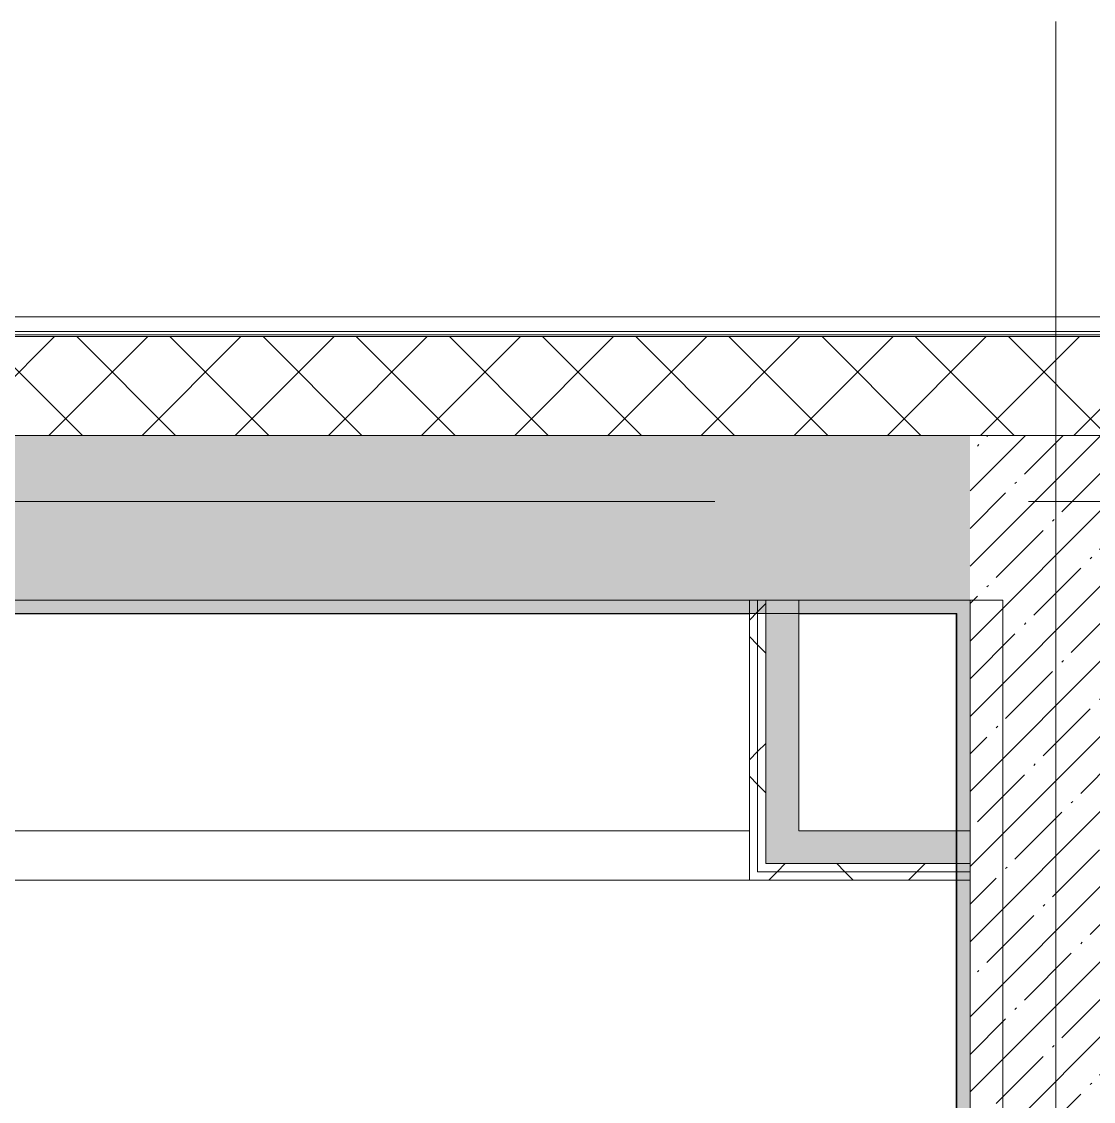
# Model space of a CAD drawing. Header units: millimetres. Extents: x 81494 to 296443, y -8553 to 29000.
# Drawn here: x 99140 to 100767, y 20389 to 22028 of the extents above; entities that cross this region are included whole.
import ezdxf

# ---------------------------------------------------------------- set-up
doc = ezdxf.new("R2010")
doc.units = ezdxf.units.MM
doc.linetypes.add('Осевая', pattern=[3175, 635, -476.25, 1587.5, -476.25])
for name, color, linetype, lineweight in [('A-WALL', 7, 'Continuous', 9), ('I-WALL', 7, 'Continuous', 9), ('S-STRS-MBND', 7, 'Continuous', 9), ('Оси', 7, 'Continuous', 9), ('Оси-2', 7, 'Осевая', 9)]:
    doc.layers.add(name, color=color, linetype=linetype, lineweight=lineweight)
doc.layers.add('A-WALL-1', color=9, linetype='Continuous', lineweight=9, true_color=0x808080)
doc.layers.add('A-WALL-FNSH-1', color=9, linetype='Continuous', lineweight=9, true_color=0x808080)
pattern_1 = [(45, (0, 0), (-57.024626, 57.024626), []), (45, (57.025, 0), (-57.024626, 57.024626), [100.806, -20.161, 3.353, -16.808])]
pattern_2 = [(0, (0, 0), (121.92, 30.48), [10.058, -81.382, 10.058, -81.382, -487.68]), (0, (0, 0), (121.92, 30.48), [-182.88, 10.058, -172.822, 10.058, -81.382, -213.36]), (0, (0, 0), (121.92, 30.48), [-457.2, 10.058, -50.902, 10.058, -142.342]), (120, (45.72, 15.24), (-87.356454, 90.345817), [10.058, -81.382, 10.058, -81.382, -487.68]), (120, (45.72, 15.24), (-87.356454, 90.345817), [-182.88, 10.058, -172.822, 10.058, -81.382, -213.36]), (120, (45.72, 15.24), (-87.356454, 90.345817), [-457.2, 10.058, -50.902, 10.058, -142.342]), (240, (60.96, 76.2), (-34.563546, -120.825817), [10.058, -81.382, 10.058, -81.382, -487.68]), (240, (60.96, 76.2), (-34.563546, -120.825817), [-182.88, 10.058, -172.822, 10.058, -81.382, -213.36]), (240, (60.96, 76.2), (-34.563546, -120.825817), [-457.2, 10.058, -50.902, 10.058, -142.342])]
pattern_3 = [(45, (0, 0), (-106.06602, 106.06602), []), (135, (0, 0), (-106.06602, -106.06602), [])]

# ---------------------------------------------------------------- blocks, each defined once
blk = doc.blocks.new('Зашивка приборов отопления32 - Зашивка приборов отопления-33323791-План расстановки мебели и оборудования 1 этажа в осях 23_1-33')
at = {"layer": 'A-WALL'}
for p, q in [((126595, 120), (125430, 120)), ((126595, 45), (126595, 120)), ((126595, 45), (125430, 45)), ((125430, 45), (126595, 45)), ((126595, -285), (126595, 45))]:
    blk.add_line(p, q, dxfattribs=at)

msp = doc.modelspace()

# ---------------------------------------------------------------- hatches: boundary and pattern name
at = {"layer": 'A-WALL'}
h = msp.add_hatch(dxfattribs=at)
h.set_pattern_fill('FP_5', color=256, style=0, pattern_type=2)
h.set_pattern_definition([(45, (0, 0), (-70.71068, 70.71068), []), (135, (0, 0), (-70.71068, -70.71068), [])])
h.paths.add_polyline_path([(111235.1, 21400), (111126.6, 21550), (110941.5, 21550), (111050, 21400)])
h.paths.add_polyline_path([(110803.2, 21400), (110694.6, 21550), (109950, 21550), (109950, 21400), (110595.9, 21400)])
h.paths.add_polyline_path([(109050, 21400), (109050, 21550), (107750, 21550), (107750, 21400), (108537.1, 21400)])
h.paths.add_polyline_path([(105550, 21400), (106850, 21400), (106850, 21550), (105550, 21550)])
h.paths.add_polyline_path([(104650, 21400), (104650, 21550), (103450, 21550), (103450, 21400), (103733.1, 21400)])
h.paths.add_polyline_path([(101150, 21400), (101150, 21550), (96610, 21550), (96610, 21400), (100987.9, 21400)])
h.paths.add_polyline_path([(93310, 21400), (93310, 21550), (93060, 21550), (93060, 21400), (93095.7, 21400)])
at = {"layer": 'I-WALL'}
h = msp.add_hatch(dxfattribs=at)
h.set_pattern_fill('FP_2', color=256, style=0, pattern_type=2)
h.set_pattern_definition(pattern_1)
h.paths.add_polyline_path([(100580, 21150), (100580, 21400), (96610, 21400), (96610, 21150), (98242.8, 21150)])
h.paths.add_polyline_path([(93310, 21150), (93310, 21400), (93060, 21400), (93060, 21150), (93095.7, 21150)])
h = msp.add_hatch(dxfattribs=at)
h.set_pattern_fill('FP_2', color=256, style=0, pattern_type=2)
h.set_pattern_definition(pattern_1)
h.paths.add_polyline_path([(100800, 17750), (100800, 21400), (100580, 21400), (100580, 17750), (100644.8, 17750)])
h = msp.add_hatch(dxfattribs=at)
h.set_pattern_fill('FP_67', color=256, style=0, pattern_type=2)
h.set_pattern_definition(pattern_2)
h.paths.add_polyline_path([(100559, 21130), (100560, 21130), (100560, 21150), (96610, 21150), (96610, 21130), (98242.8, 21130)])
h = msp.add_hatch(dxfattribs=at)
h.set_pattern_fill('FP_71', color=256, style=0, pattern_type=2)
h.set_pattern_definition(pattern_3)
h.paths.add_polyline_path([(100257.5, 20725), (100257.5, 21150), (100245, 21150), (100245, 20725)])
h = msp.add_hatch(dxfattribs=at)
h.set_pattern_fill('FP_71', color=256, style=0, pattern_type=2)
h.set_pattern_definition(pattern_3)
h.paths.add_polyline_path([(100270, 20737.5), (100270, 21150), (100257.5, 21150), (100257.5, 20737.5)])
for points in [[(100301.6, 20750), (100320, 20750), (100320, 21150), (100270, 21150), (100270, 20750)], [(100580, 20750), (100580, 20800), (100320, 20800), (100320, 20750)]]:
    msp.add_hatch(color=256, dxfattribs=at).paths.add_polyline_path(points)
h = msp.add_hatch(dxfattribs=at)
h.set_pattern_fill('FP_67', color=256, style=0, pattern_type=2)
h.set_pattern_definition(pattern_2)
h.paths.add_polyline_path([(100580, 17770), (100580, 21150), (100560, 21150), (100560, 17770)])
h = msp.add_hatch(dxfattribs=at)
h.set_pattern_fill('FP_71', color=256, style=0, pattern_type=2)
h.set_pattern_definition(pattern_3)
h.paths.add_polyline_path([(100270, 20725), (100580, 20725), (100580, 20737.5), (100257.5, 20737.5), (100257.5, 20725)])
h = msp.add_hatch(dxfattribs=at)
h.set_pattern_fill('FP_71', color=256, style=0, pattern_type=2)
h.set_pattern_definition(pattern_3)
h.paths.add_polyline_path([(100580, 20737.5), (100580, 20750), (100270, 20750), (100270, 20737.5), (100320, 20737.5)])

# ---------------------------------------------------------------- linework, layer by layer
at = {"layer": 'A-WALL'}
for p, q in [((96570, 21580), (111141.9, 21580)), ((101150, 21553), (96610, 21553)), ((101150, 21550), (96610, 21550)), ((101150, 21400), (96610, 21400)), ((100257.5, 20737.5), (100257.5, 21150)), ((100270, 20750), (100270, 21150)), ((100560, 17770), (100560, 21130)), ((100580, 20737.5), (100257.5, 20737.5)), ((100580, 20750), (100270, 20750))]:
    msp.add_line(p, q, dxfattribs=at)
at = {"layer": 'A-WALL-1'}
for p, q in [((96610, 21150), (100580, 21150)), ((100245, 21150), (100245, 20725)), ((100320, 20800), (100320, 21150)), ((100580, 21150), (100580, 17750)), ((99079, 21130), (100560, 21130)), ((100580, 20800), (100320, 20800)), ((100245, 20725), (100580, 20725))]:
    msp.add_line(p, q, dxfattribs=at)
at = {"layer": 'A-WALL-FNSH-1'}
for p, q in [((101150, 21558), (96610, 21558)), ((100559, 21129), (100559, 17771))]:
    msp.add_line(p, q, dxfattribs=at)
at = {"layer": 'I-WALL'}
for p, q in [((99179.6, 21129), (99179.6, 21130)), ((100559, 21129), (100559, 21130)), ((100245, 21129), (99079, 21129)), ((100559, 21129), (100320, 21129))]:
    msp.add_line(p, q, dxfattribs=at)
at = {"layer": 'S-STRS-MBND'}
for p, q in [((100630, 21150), (99080, 21150)), ((100630, 17750), (100630, 21150))]:
    msp.add_line(p, q, dxfattribs=at)
at = {"layer": 'Оси'}
msp.add_line((100710, 19528.3), (100710, 22028.3), dxfattribs=at)
at = {"layer": 'Оси-2'}
msp.add_line((84793.9, 21300), (122455, 21300), dxfattribs=at)

# ---------------------------------------------------------------- block references
at = {"layer": 'A-WALL', "rotation": 180}
msp.add_blockref('Зашивка приборов отопления32 - Зашивка приборов отопления-33323791-План расстановки мебели и оборудования 1 этажа в осях 23_1-33', (225675, 20845), dxfattribs=at)

doc.saveas('drawing.dxf')
